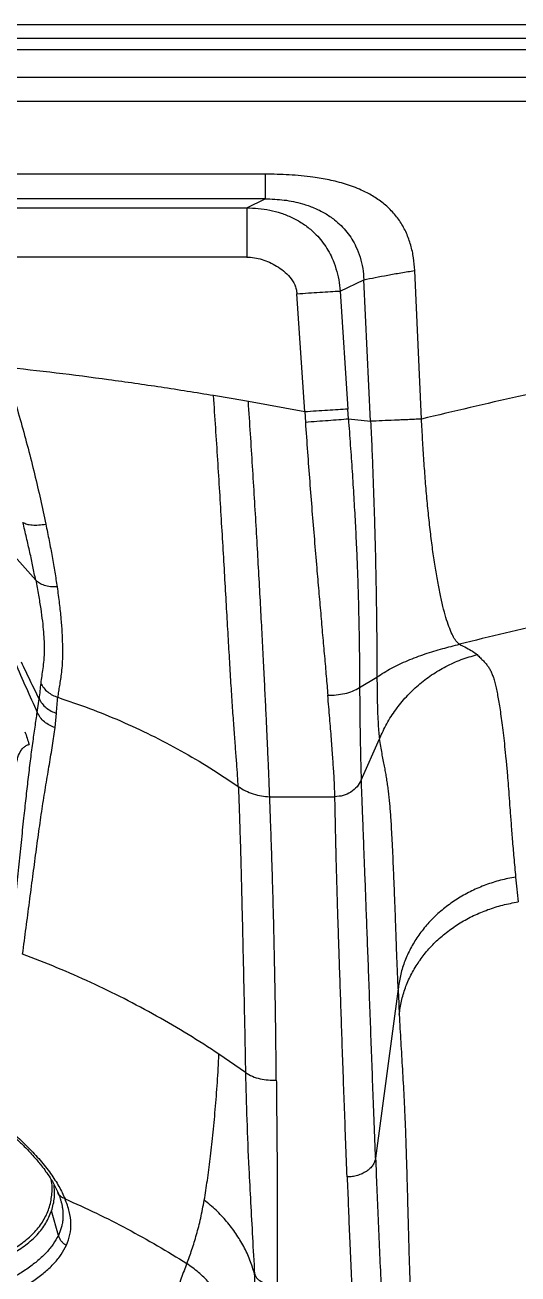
# Model space of a CAD drawing. Extents: x 939 to 1039, y 781 to 934.
# Drawn here: x 971.04 to 979.66, y 868.52 to 890.35 of the extents above; entities that cross this region are included whole.
import ezdxf

# ---------------------------------------------------------------- set-up
doc = ezdxf.new("R2010")
doc.units = 0
doc.header["$MEASUREMENT"] = 0
doc.layers.add('1', color=4, linetype='Continuous')

# ---------------------------------------------------------------- blocks, each defined once
blk = doc.blocks.new('Envoy')
at = {"layer": '1', "color": 4, "linetype": 'Continuous', "lineweight": 25}
blk.add_line((97.246, 91.174), (3, 91.174), dxfattribs=at)
at = {"layer": '1', "color": 3, "linetype": 'Continuous', "lineweight": 25}
for p, q in [((3.746, 90.942), (96.499, 90.942)), ((96.499, 90.738), (3.746, 90.738)), ((95.882, 90.259), (4.363, 90.259)), ((4.882, 89.842), (95.364, 89.842)), ((36.585, 88.567), (5.616, 88.567)), ((36.585, 88.137), (5.616, 88.137)), ((12.117, 87.979), (36.262, 87.979)), ((36.262, 87.979), (36.585, 88.137)), ((36.262, 87.119), (12.117, 87.119)), ((39.317, 84.287), (39.198, 86.884)), ((37.893, 86.525), (38.309, 86.723)), ((38.428, 84.249), (38.309, 86.723)), ((37.276, 84.413), (37.14, 86.478)), ((37.893, 86.525), (38.028, 84.461)), ((35.988, 84.646), (35.683, 84.697)), ((36.292, 84.593), (35.988, 84.646)), ((37.276, 84.413), (36.292, 84.593)), ((37.276, 84.413), (37.288, 84.235)), ((38.039, 84.293), (38.028, 84.461)), ((38.039, 84.293), (38.428, 84.249)), ((31.97, 82.153), (32.575, 81.474)), ((38.235, 79.595), (38.538, 79.778)), ((32.602, 79.162), (32.634, 79.401)), ((32.913, 78.896), (32.938, 79.146)), ((38.264, 77.98), (38.583, 78.701)), ((36.664, 77.688), (37.804, 77.688)), ((38.909, 74.328), (38.515, 71.372)), ((36.241, 72.868), (35.778, 73.188)), ((32.9, 70.864), (32.9, 70.901)), ((32.97, 70.756), (32.976, 70.741)), ((32.971, 70.023), (32.853, 70.453))]:
    blk.add_line(p, q, dxfattribs=at)
for points, knots in [([(39.198, 86.884), (39.193, 86.959), (39.182, 87.108), (39.134, 87.328), (39.058, 87.539), (38.95, 87.736), (38.812, 87.913), (38.648, 88.065), (38.464, 88.191), (38.244, 88.304), (37.989, 88.398), (37.706, 88.47), (37.377, 88.525), (37.004, 88.561), (36.725, 88.565), (36.585, 88.567)], [0, 0, 0, 0, 0.064251, 0.128432, 0.192293, 0.255976, 0.319643, 0.383404, 0.447041, 0.510436, 0.595055, 0.679177, 0.760754, 0.880267, 1, 1, 1, 1]), ([(36.585, 88.567), (36.585, 88.524), (36.585, 88.437), (36.585, 88.317), (36.585, 88.211), (36.585, 88.162), (36.585, 88.137)], [0, 0, 0, 0, 0.250001, 0.500002, 0.749998, 1, 1, 1, 1]), ([(36.262, 87.979), (36.33, 87.977), (36.466, 87.973), (36.667, 87.942), (36.864, 87.89), (37.054, 87.814), (37.233, 87.715), (37.383, 87.601), (37.504, 87.483), (37.601, 87.365), (37.685, 87.239), (37.762, 87.09), (37.826, 86.917), (37.874, 86.723), (37.887, 86.591), (37.893, 86.525)], [0, 0, 0, 0, 0.083421, 0.166901, 0.250683, 0.33481, 0.419485, 0.50421, 0.567331, 0.63004, 0.692539, 0.754809, 0.837083, 0.918626, 1, 1, 1, 1]), ([(36.262, 87.979), (36.262, 87.955), (36.262, 87.909), (36.262, 87.821), (36.262, 87.723), (36.262, 87.615), (36.262, 87.499), (36.262, 87.376), (36.262, 87.248), (36.262, 87.162), (36.262, 87.119)], [0, 0, 0, 0, 0.1250011, 0.2500006, 0.3750018, 0.4999991, 0.6249987, 0.7499995, 0.8749986, 1, 1, 1, 1]), ([(36.585, 88.137), (36.696, 88.133), (36.916, 88.125), (37.202, 88.065), (37.439, 87.983), (37.628, 87.89), (37.786, 87.782), (37.914, 87.67), (38.015, 87.557), (38.102, 87.433), (38.182, 87.287), (38.247, 87.116), (38.294, 86.921), (38.304, 86.789), (38.309, 86.723)], [0, 0, 0, 0, 0.133773, 0.263893, 0.349548, 0.434879, 0.518069, 0.579164, 0.639891, 0.700454, 0.760758, 0.840775, 0.920538, 1, 1, 1, 1]), ([(36.262, 87.119), (36.308, 87.117), (36.399, 87.112), (36.532, 87.078), (36.662, 87.029), (36.788, 86.963), (36.911, 86.878), (37.023, 86.77), (37.095, 86.658), (37.13, 86.558), (37.136, 86.504), (37.14, 86.478)], [0, 0, 0, 0, 0.115975, 0.231709, 0.348909, 0.470202, 0.596286, 0.728434, 0.863787, 0.931892, 1, 1, 1, 1]), ([(38.309, 86.723), (38.375, 86.736), (38.507, 86.762), (38.687, 86.796), (38.84, 86.823), (38.957, 86.844), (39.077, 86.864), (39.158, 86.877), (39.198, 86.884)], [0, 0, 0, 0, 0.250386, 0.504475, 0.630381, 0.754767, 0.877723, 1, 1, 1, 1]), ([(37.14, 86.478), (37.207, 86.482), (37.343, 86.491), (37.54, 86.503), (37.728, 86.515), (37.838, 86.522), (37.893, 86.525)], [0, 0, 0, 0, 0.250001, 0.5, 0.75, 1, 1, 1, 1]), ([(46.191, 85.554), (45.611, 85.478), (44.453, 85.327), (42.727, 85.031), (41.013, 84.692), (39.882, 84.422), (39.317, 84.287)], [0, 0, 0, 0, 0.250817, 0.501166, 0.750934, 1, 1, 1, 1]), ([(35.683, 84.697), (35.377, 84.747), (34.767, 84.845), (33.85, 84.976), (32.935, 85.094), (32.325, 85.161), (32.021, 85.194)], [0, 0, 0, 0, 0.251589, 0.502054, 0.751491, 1, 1, 1, 1]), ([(32.048, 85.116), (32.095, 84.968), (32.19, 84.672), (32.321, 84.225), (32.443, 83.775), (32.556, 83.327), (32.661, 82.883), (32.722, 82.596), (32.752, 82.452)], [0, 0, 0, 0, 0.164453, 0.329532, 0.496322, 0.66423, 0.83208, 1, 1, 1, 1]), ([(36.116, 77.865), (36.112, 77.925), (36.105, 78.045), (36.088, 78.274), (36.067, 78.54), (36.044, 78.845), (36.02, 79.189), (35.994, 79.571), (35.969, 79.988), (35.943, 80.437), (35.915, 80.914), (35.887, 81.414), (35.856, 81.934), (35.825, 82.469), (35.792, 83.017), (35.757, 83.572), (35.721, 84.133), (35.696, 84.509), (35.683, 84.697)], [0, 0, 0, 0, 0.062732, 0.12511, 0.18751, 0.249926, 0.31235, 0.374835, 0.437265, 0.499672, 0.562166, 0.624669, 0.687187, 0.749731, 0.812293, 0.874857, 0.937425, 1, 1, 1, 1]), ([(36.664, 77.688), (36.662, 77.749), (36.657, 77.87), (36.648, 78.105), (36.636, 78.379), (36.622, 78.695), (36.606, 79.05), (36.587, 79.441), (36.566, 79.864), (36.543, 80.318), (36.518, 80.797), (36.491, 81.299), (36.462, 81.821), (36.431, 82.357), (36.399, 82.906), (36.365, 83.464), (36.329, 84.027), (36.304, 84.405), (36.292, 84.593)], [0, 0, 0, 0, 0.0627294, 0.1251045, 0.1875018, 0.2499174, 0.3123419, 0.3748285, 0.4372612, 0.4996703, 0.5621657, 0.6246703, 0.6871892, 0.7497327, 0.8122949, 0.8748584, 0.9374254, 1, 1, 1, 1]), ([(38.028, 84.461), (37.973, 84.457), (37.864, 84.45), (37.677, 84.439), (37.479, 84.426), (37.344, 84.418), (37.276, 84.413)], [0, 0, 0, 0, 0.249972, 0.499963, 0.749966, 1, 1, 1, 1]), ([(37.288, 84.235), (37.355, 84.24), (37.491, 84.25), (37.688, 84.265), (37.875, 84.279), (37.985, 84.288), (38.039, 84.293)], [0, 0, 0, 0, 0.250009, 0.500038, 0.750053, 1, 1, 1, 1]), ([(38.039, 84.293), (38.051, 84.139), (38.073, 83.831), (38.105, 83.372), (38.133, 82.918), (38.159, 82.474), (38.18, 82.043), (38.197, 81.631), (38.21, 81.24), (38.219, 80.87), (38.226, 80.521), (38.231, 80.191), (38.234, 79.88), (38.235, 79.69), (38.235, 79.595)], [0, 0, 0, 0, 0.08477, 0.169594, 0.25449, 0.339447, 0.42432, 0.508572, 0.591901, 0.674402, 0.75652, 0.838271, 0.919381, 1, 1, 1, 1]), ([(39.317, 84.287), (39.276, 84.285), (39.194, 84.282), (39.074, 84.276), (38.957, 84.271), (38.805, 84.265), (38.625, 84.257), (38.493, 84.252), (38.428, 84.249)], [0, 0, 0, 0, 0.122232, 0.244723, 0.368639, 0.494294, 0.74872, 1, 1, 1, 1]), ([(39.982, 80.353), (39.965, 80.365), (39.93, 80.39), (39.877, 80.472), (39.823, 80.586), (39.769, 80.732), (39.716, 80.91), (39.665, 81.117), (39.617, 81.351), (39.57, 81.611), (39.527, 81.894), (39.486, 82.197), (39.449, 82.518), (39.415, 82.854), (39.385, 83.202), (39.359, 83.559), (39.336, 83.921), (39.323, 84.165), (39.317, 84.287)], [0, 0, 0, 0, 0.063885, 0.127431, 0.190545, 0.253358, 0.316052, 0.378526, 0.440863, 0.503115, 0.565257, 0.627373, 0.689486, 0.751597, 0.813705, 0.875808, 0.937906, 1, 1, 1, 1]), ([(37.288, 84.235), (37.3, 84.06), (37.324, 83.712), (37.363, 83.194), (37.403, 82.683), (37.444, 82.179), (37.484, 81.712), (37.521, 81.282), (37.555, 80.89), (37.588, 80.508), (37.621, 80.141), (37.652, 79.788), (37.67, 79.569), (37.68, 79.46)], [0, 0, 0, 0, 0.098986, 0.197411, 0.295783, 0.394758, 0.494384, 0.577709, 0.661387, 0.745712, 0.830455, 0.915176, 1, 1, 1, 1]), ([(38.428, 84.249), (38.435, 84.096), (38.449, 83.788), (38.467, 83.331), (38.483, 82.883), (38.497, 82.448), (38.508, 82.029), (38.517, 81.63), (38.524, 81.253), (38.529, 80.901), (38.533, 80.574), (38.536, 80.276), (38.538, 80.003), (38.538, 79.853), (38.538, 79.778)], [0, 0, 0, 0, 0.08279, 0.16559, 0.248396, 0.331204, 0.414019, 0.496867, 0.579894, 0.663085, 0.746636, 0.830447, 0.914888, 1, 1, 1, 1]), ([(32.351, 82.482), (32.372, 82.471), (32.413, 82.449), (32.511, 82.434), (32.625, 82.433), (32.71, 82.446), (32.752, 82.452)], [0, 0, 0, 0, 0.250001, 0.5, 0.75, 1, 1, 1, 1]), ([(32.575, 81.474), (32.559, 81.552), (32.528, 81.709), (32.474, 81.958), (32.416, 82.215), (32.373, 82.393), (32.351, 82.482)], [0, 0, 0, 0, 0.247091, 0.496022, 0.747203, 1, 1, 1, 1]), ([(32.752, 82.452), (32.772, 82.355), (32.811, 82.162), (32.863, 81.883), (32.91, 81.611), (32.936, 81.439), (32.949, 81.354)], [0, 0, 0, 0, 0.251132, 0.501759, 0.751289, 1, 1, 1, 1]), ([(32.949, 81.354), (32.909, 81.354), (32.83, 81.354), (32.725, 81.378), (32.635, 81.417), (32.595, 81.455), (32.575, 81.474)], [0, 0, 0, 0, 0.249998, 0.5, 0.750001, 1, 1, 1, 1]), ([(32.575, 81.474), (32.592, 81.385), (32.625, 81.21), (32.664, 80.97), (32.693, 80.754), (32.712, 80.563), (32.722, 80.396), (32.725, 80.228), (32.717, 80.071), (32.7, 79.926), (32.679, 79.798), (32.668, 79.713), (32.663, 79.671)], [0, 0, 0, 0, 0.085542, 0.169503, 0.25202, 0.333897, 0.415579, 0.497524, 0.621571, 0.746888, 0.87292, 1, 1, 1, 1]), ([(32.949, 81.354), (32.963, 81.256), (32.99, 81.061), (33.017, 80.796), (33.035, 80.557), (33.043, 80.348), (33.044, 80.168), (33.038, 80.005), (33.026, 79.862), (33.009, 79.738), (32.99, 79.629), (32.973, 79.529), (32.965, 79.459), (32.961, 79.425)], [0, 0, 0, 0, 0.088529, 0.175891, 0.26208, 0.347461, 0.432011, 0.515752, 0.615205, 0.71333, 0.809973, 0.905314, 1, 1, 1, 1]), ([(44.801, 81.347), (44.26, 81.256), (43.18, 81.074), (41.573, 80.743), (40.512, 80.483), (39.982, 80.353)], [0, 0, 0, 0, 0.334179, 0.667573, 1, 1, 1, 1]), ([(38.538, 79.778), (38.621, 79.832), (38.792, 79.943), (39.078, 80.073), (39.378, 80.185), (39.681, 80.278), (39.883, 80.328), (39.982, 80.353)], [0, 0, 0, 0, 0.192343, 0.39491, 0.601862, 0.806143, 1, 1, 1, 1]), ([(39.982, 80.353), (40.022, 80.332), (40.101, 80.289), (40.213, 80.231), (40.264, 80.191), (40.289, 80.171)], [0, 0, 0, 0, 0.342036, 0.674831, 1, 1, 1, 1]), ([(38.583, 78.701), (38.623, 78.79), (38.704, 78.967), (38.863, 79.212), (39.048, 79.439), (39.258, 79.642), (39.491, 79.82), (39.742, 79.969), (40.008, 80.09), (40.195, 80.144), (40.289, 80.171)], [0, 0, 0, 0, 0.125, 0.25, 0.375, 0.5, 0.625, 0.75, 0.875, 1, 1, 1, 1]), ([(40.289, 80.171), (40.308, 80.151), (40.346, 80.113), (40.399, 80.061), (40.445, 80.01), (40.485, 79.958), (40.518, 79.903), (40.547, 79.842), (40.573, 79.771), (40.597, 79.688), (40.62, 79.593), (40.642, 79.487), (40.663, 79.37), (40.684, 79.241), (40.705, 79.097), (40.727, 78.936), (40.749, 78.759), (40.77, 78.565), (40.792, 78.348), (40.812, 78.133), (40.829, 77.922), (40.845, 77.717), (40.861, 77.486), (40.881, 77.227), (40.903, 76.938), (40.93, 76.621), (40.95, 76.398), (40.961, 76.284)], [0, 0, 0, 0, 0.053949, 0.105378, 0.153884, 0.19936, 0.241845, 0.28155, 0.318791, 0.35737, 0.393997, 0.429258, 0.463721, 0.497906, 0.534362, 0.571526, 0.609775, 0.649381, 0.690645, 0.734026, 0.764821, 0.797421, 0.832352, 0.870016, 0.910629, 0.954062, 1, 1, 1, 1]), ([(32.216, 80.033), (32.279, 79.887), (32.405, 79.596), (32.537, 79.307), (32.602, 79.162)], [0, 0, 0, 0, 0.5000275, 1, 1, 1, 1]), ([(32.634, 79.401), (32.581, 79.507), (32.477, 79.72), (32.375, 79.934), (32.325, 80.041)], [0, 0, 0, 0, 0.500008, 1, 1, 1, 1]), ([(32.663, 79.671), (32.658, 79.627), (32.649, 79.541), (32.639, 79.447), (32.634, 79.401)], [0, 0, 0, 0, 0.503598, 1, 1, 1, 1]), ([(32.663, 79.671), (32.679, 79.643), (32.713, 79.586), (32.784, 79.517), (32.866, 79.46), (32.929, 79.436), (32.961, 79.425)], [0, 0, 0, 0, 0.249999, 0.5, 0.75, 1, 1, 1, 1]), ([(38.538, 79.778), (38.539, 79.703), (38.54, 79.551), (38.544, 79.333), (38.55, 79.13), (38.559, 78.952), (38.569, 78.803), (38.578, 78.735), (38.583, 78.701)], [0, 0, 0, 0, 0.1629857, 0.3288193, 0.4961248, 0.6641625, 0.8321167, 1, 1, 1, 1]), ([(37.68, 79.46), (37.729, 79.461), (37.829, 79.464), (37.975, 79.489), (38.115, 79.529), (38.195, 79.573), (38.235, 79.595)], [0, 0, 0, 0, 0.249815, 0.502583, 0.75318, 1, 1, 1, 1]), ([(37.804, 77.688), (37.802, 77.748), (37.798, 77.867), (37.785, 78.1), (37.767, 78.375), (37.743, 78.695), (37.714, 79.054), (37.691, 79.324), (37.68, 79.46)], [0, 0, 0, 0, 0.163223, 0.327993, 0.494141, 0.661568, 0.830213, 1, 1, 1, 1]), ([(38.235, 79.595), (38.236, 79.484), (38.237, 79.26), (38.241, 78.942), (38.246, 78.644), (38.251, 78.379), (38.257, 78.151), (38.262, 78.037), (38.264, 77.98)], [0, 0, 0, 0, 0.1605301, 0.3251984, 0.4938639, 0.6632661, 0.8317228, 1, 1, 1, 1]), ([(32.634, 79.401), (32.65, 79.372), (32.683, 79.313), (32.756, 79.241), (32.841, 79.181), (32.906, 79.158), (32.938, 79.146)], [0, 0, 0, 0, 0.249999, 0.499999, 0.750001, 1, 1, 1, 1]), ([(32.938, 79.146), (32.942, 79.195), (32.95, 79.293), (32.957, 79.381), (32.961, 79.425)], [0, 0, 0, 0, 0.497681, 1, 1, 1, 1]), ([(32.961, 79.425), (33.146, 79.362), (33.516, 79.237), (34.06, 79.015), (34.593, 78.769), (35.113, 78.495), (35.624, 78.196), (35.951, 77.976), (36.116, 77.865)], [0, 0, 0, 0, 0.166428, 0.331911, 0.498029, 0.664965, 0.831329, 1, 1, 1, 1]), ([(32.138, 75.081), (32.154, 75.237), (32.187, 75.544), (32.235, 76.002), (32.281, 76.449), (32.325, 76.888), (32.367, 77.291), (32.407, 77.658), (32.445, 77.993), (32.484, 78.317), (32.524, 78.625), (32.565, 78.913), (32.59, 79.078), (32.602, 79.162)], [0, 0, 0, 0, 0.106018, 0.209604, 0.313203, 0.41267, 0.510839, 0.591256, 0.670997, 0.751455, 0.832555, 0.915386, 1, 1, 1, 1]), ([(32.913, 78.896), (32.88, 78.909), (32.813, 78.933), (32.725, 78.995), (32.651, 79.071), (32.619, 79.132), (32.602, 79.162)], [0, 0, 0, 0, 0.25, 0.500001, 0.750001, 1, 1, 1, 1]), ([(32.347, 74.937), (32.367, 75.091), (32.407, 75.395), (32.466, 75.846), (32.524, 76.286), (32.581, 76.716), (32.637, 77.13), (32.694, 77.526), (32.755, 77.902), (32.815, 78.257), (32.871, 78.593), (32.899, 78.794), (32.913, 78.896)], [0, 0, 0, 0, 0.106423, 0.210443, 0.314442, 0.414177, 0.51241, 0.60859, 0.703791, 0.800634, 0.898699, 1, 1, 1, 1]), ([(32.388, 78.823), (32.4, 78.786), (32.424, 78.711), (32.448, 78.638), (32.46, 78.601)], [0, 0, 0, 0, 0.504215, 1, 1, 1, 1]), ([(32.233, 78.23), (32.242, 78.283), (32.261, 78.39), (32.31, 78.488), (32.36, 78.548), (32.407, 78.585), (32.442, 78.596), (32.46, 78.601)], [0, 0, 0, 0, 0.249421, 0.505365, 0.664269, 0.828743, 1, 1, 1, 1]), ([(38.909, 74.328), (38.905, 74.424), (38.898, 74.613), (38.887, 74.881), (38.878, 75.127), (38.87, 75.35), (38.863, 75.549), (38.856, 75.738), (38.849, 75.918), (38.842, 76.091), (38.836, 76.25), (38.828, 76.437), (38.819, 76.645), (38.808, 76.868), (38.798, 77.071), (38.788, 77.241), (38.778, 77.382), (38.769, 77.501), (38.759, 77.613), (38.748, 77.721), (38.735, 77.826), (38.721, 77.928), (38.705, 78.028), (38.688, 78.126), (38.669, 78.226), (38.648, 78.333), (38.626, 78.448), (38.604, 78.572), (38.59, 78.657), (38.583, 78.701)], [0, 0, 0, 0, 0.040049, 0.077852, 0.113186, 0.145852, 0.175976, 0.203897, 0.234609, 0.263717, 0.291816, 0.319105, 0.36613, 0.411224, 0.454598, 0.496599, 0.526633, 0.556598, 0.586949, 0.618245, 0.65111, 0.686195, 0.724136, 0.761925, 0.802984, 0.847449, 0.895246, 0.946233, 1, 1, 1, 1]), ([(38.264, 77.98), (38.242, 77.94), (38.196, 77.857), (38.084, 77.763), (37.949, 77.7), (37.852, 77.692), (37.804, 77.688)], [0, 0, 0, 0, 0.2457126, 0.4990834, 0.7539887, 1, 1, 1, 1]), ([(38.515, 71.372), (38.507, 71.577), (38.491, 71.988), (38.468, 72.576), (38.447, 73.154), (38.426, 73.729), (38.405, 74.292), (38.385, 74.834), (38.366, 75.348), (38.348, 75.829), (38.331, 76.274), (38.315, 76.683), (38.301, 77.057), (38.288, 77.398), (38.276, 77.71), (38.268, 77.89), (38.264, 77.98)], [0, 0, 0, 0, 0.069918, 0.140058, 0.210052, 0.280397, 0.351156, 0.422317, 0.493823, 0.56555, 0.63743, 0.709425, 0.781644, 0.854054, 0.926792, 1, 1, 1, 1]), ([(36.116, 77.865), (36.157, 77.84), (36.239, 77.788), (36.377, 77.734), (36.519, 77.696), (36.616, 77.691), (36.664, 77.688)], [0, 0, 0, 0, 0.246507, 0.500515, 0.754094, 1, 1, 1, 1]), ([(36.116, 77.865), (36.12, 77.762), (36.128, 77.556), (36.14, 77.194), (36.153, 76.793), (36.165, 76.35), (36.177, 75.865), (36.189, 75.336), (36.202, 74.765), (36.215, 74.157), (36.229, 73.522), (36.237, 73.086), (36.241, 72.868)], [0, 0, 0, 0, 0.099626, 0.199786, 0.299969, 0.400113, 0.50011, 0.599998, 0.699954, 0.80005, 0.900028, 1, 1, 1, 1]), ([(36.78, 72.733), (36.777, 72.95), (36.773, 73.385), (36.764, 74.018), (36.754, 74.622), (36.742, 75.187), (36.729, 75.71), (36.715, 76.189), (36.702, 76.625), (36.689, 77.021), (36.676, 77.38), (36.668, 77.586), (36.664, 77.688)], [0, 0, 0, 0, 0.100007, 0.20001, 0.30001, 0.400007, 0.500004, 0.600002, 0.7, 0.8, 0.9, 1, 1, 1, 1]), ([(38.017, 71.043), (38.009, 71.244), (37.993, 71.649), (37.972, 72.23), (37.951, 72.81), (37.93, 73.387), (37.911, 73.954), (37.893, 74.499), (37.877, 74.959), (37.865, 75.337), (37.855, 75.64), (37.846, 75.925), (37.838, 76.196), (37.831, 76.449), (37.826, 76.634), (37.823, 76.759), (37.822, 76.835), (37.82, 76.912), (37.818, 76.991), (37.816, 77.071), (37.815, 77.14), (37.814, 77.202), (37.812, 77.255), (37.811, 77.315), (37.81, 77.38), (37.809, 77.446), (37.807, 77.507), (37.806, 77.56), (37.805, 77.608), (37.804, 77.65), (37.804, 77.676), (37.804, 77.688)], [0, 0, 0, 0, 0.069354, 0.139525, 0.209103, 0.281881, 0.352163, 0.423685, 0.496447, 0.543541, 0.590247, 0.636186, 0.682009, 0.729071, 0.77286, 0.78746, 0.802672, 0.818497, 0.834935, 0.851985, 0.869648, 0.88016, 0.892931, 0.905864, 0.921349, 0.93875, 0.953327, 0.966741, 0.978991, 0.990077, 1, 1, 1, 1]), ([(40.961, 76.284), (40.872, 76.267), (40.695, 76.233), (40.439, 76.15), (40.193, 76.046), (39.963, 75.919), (39.749, 75.771), (39.554, 75.605), (39.381, 75.421), (39.232, 75.222), (39.108, 75.011), (39.012, 74.79), (38.942, 74.561), (38.92, 74.405), (38.909, 74.328)], [0, 0, 0, 0, 0.083336, 0.166671, 0.250004, 0.333335, 0.416668, 0.5, 0.583333, 0.666665, 0.749997, 0.83333, 0.916665, 1, 1, 1, 1]), ([(40.961, 76.284), (40.967, 76.213), (40.981, 76.069), (40.996, 75.924), (41.003, 75.851)], [0, 0, 0, 0, 0.495875, 1, 1, 1, 1]), ([(38.928, 73.881), (38.939, 73.96), (38.96, 74.117), (39.03, 74.348), (39.127, 74.571), (39.251, 74.784), (39.402, 74.985), (39.577, 75.17), (39.774, 75.338), (39.991, 75.486), (40.226, 75.614), (40.474, 75.718), (40.734, 75.8), (40.914, 75.834), (41.003, 75.851)], [0, 0, 0, 0, 0.083336, 0.166671, 0.250003, 0.333335, 0.416667, 0.5, 0.583333, 0.666665, 0.749996, 0.833329, 0.916664, 1, 1, 1, 1]), ([(35.778, 73.188), (35.6, 73.304), (35.243, 73.536), (34.689, 73.859), (34.121, 74.163), (33.541, 74.444), (32.95, 74.705), (32.548, 74.86), (32.347, 74.937)], [0, 0, 0, 0, 0.166443, 0.333464, 0.500641, 0.667569, 0.834027, 1, 1, 1, 1]), ([(38.909, 74.328), (38.912, 74.255), (38.918, 74.107), (38.925, 73.957), (38.928, 73.881)], [0, 0, 0, 0, 0.491882, 1, 1, 1, 1]), ([(38.928, 73.881), (38.932, 73.801), (38.94, 73.643), (38.954, 73.406), (38.968, 73.169), (38.982, 72.932), (38.996, 72.693), (39.009, 72.452), (39.021, 72.205), (39.032, 71.945), (39.042, 71.665), (39.052, 71.357), (39.062, 71.015), (39.072, 70.638), (39.083, 70.23), (39.094, 69.798), (39.108, 69.346), (39.119, 69.038), (39.124, 68.881)], [0, 0, 0, 0, 0.075973, 0.148064, 0.215859, 0.278737, 0.33646, 0.389493, 0.439086, 0.487271, 0.536444, 0.588782, 0.645753, 0.708223, 0.775701, 0.846962, 0.921612, 1, 1, 1, 1]), ([(35.521, 70.639), (35.539, 70.752), (35.576, 70.98), (35.625, 71.356), (35.671, 71.767), (35.714, 72.218), (35.752, 72.694), (35.769, 73.023), (35.778, 73.188)], [0, 0, 0, 0, 0.16115, 0.325884, 0.492438, 0.660914, 0.829974, 1, 1, 1, 1]), ([(36.241, 72.868), (36.28, 72.844), (36.36, 72.796), (36.495, 72.758), (36.635, 72.735), (36.732, 72.734), (36.78, 72.733)], [0, 0, 0, 0, 0.246247, 0.49871, 0.75225, 1, 1, 1, 1]), ([(36.241, 72.868), (36.248, 72.593), (36.261, 72.043), (36.294, 71.287), (36.33, 70.601), (36.363, 69.991), (36.387, 69.562), (36.4, 69.347)], [0, 0, 0, 0, 0.2496, 0.499651, 0.666501, 0.833268, 1, 1, 1, 1]), ([(36.78, 72.733), (36.78, 72.686), (36.781, 72.591), (36.782, 72.445), (36.784, 72.291), (36.786, 72.129), (36.787, 71.967), (36.789, 71.793), (36.791, 71.606), (36.792, 71.453), (36.793, 71.349), (36.793, 71.299), (36.794, 71.248), (36.794, 71.197), (36.794, 71.144), (36.795, 71.091), (36.795, 71.023), (36.796, 70.935), (36.796, 70.821), (36.797, 70.688), (36.797, 70.536), (36.797, 70.365), (36.797, 70.181), (36.797, 70.005), (36.797, 69.85), (36.797, 69.715), (36.796, 69.579), (36.796, 69.437), (36.795, 69.296), (36.795, 69.205), (36.794, 69.162)], [0, 0, 0, 0, 0.042344, 0.086839, 0.133485, 0.182283, 0.23323, 0.278888, 0.336785, 0.398149, 0.412401, 0.426828, 0.44143, 0.456206, 0.471157, 0.486283, 0.501584, 0.52871, 0.56071, 0.597583, 0.639329, 0.685949, 0.737441, 0.787386, 0.826257, 0.859069, 0.892646, 0.931868, 0.967653, 1, 1, 1, 1]), ([(31.881, 72.005), (31.947, 71.953), (32.073, 71.855), (32.237, 71.712), (32.371, 71.584), (32.478, 71.473), (32.558, 71.383), (32.623, 71.306), (32.685, 71.229), (32.756, 71.134), (32.832, 71.021), (32.91, 70.889), (32.95, 70.8), (32.972, 70.752)], [0, 0, 0, 0, 0.1270911, 0.2405058, 0.3401232, 0.4258657, 0.497701, 0.5473374, 0.6047244, 0.6788271, 0.7695329, 0.8766708, 1, 1, 1, 1]), ([(31.932, 72.006), (32.023, 71.935), (32.204, 71.792), (32.445, 71.565), (32.659, 71.334), (32.84, 71.103), (32.988, 70.876), (33.055, 70.733), (33.088, 70.662)], [0, 0, 0, 0, 0.1654, 0.331615, 0.498458, 0.665675, 0.832967, 1, 1, 1, 1]), ([(38.515, 71.372), (38.51, 71.351), (38.501, 71.307), (38.466, 71.246), (38.418, 71.189), (38.355, 71.14), (38.281, 71.099), (38.198, 71.068), (38.109, 71.048), (38.048, 71.045), (38.017, 71.043)], [0, 0, 0, 0, 0.125007, 0.250008, 0.375002, 0.5, 0.624999, 0.749993, 0.874993, 1, 1, 1, 1]), ([(38.515, 71.372), (38.521, 71.199), (38.535, 70.854), (38.557, 70.315), (38.581, 69.763), (38.605, 69.237), (38.629, 68.743), (38.653, 68.294), (38.677, 67.847), (38.704, 67.401), (38.723, 67.095), (38.732, 66.942)], [0, 0, 0, 0, 0.134682, 0.267901, 0.400055, 0.530963, 0.632073, 0.730049, 0.822151, 0.911312, 1, 1, 1, 1]), ([(30.663, 69.436), (30.718, 69.436), (30.902, 69.435), (31.197, 69.466), (31.54, 69.53), (31.853, 69.627), (32.131, 69.752), (32.371, 69.904), (32.567, 70.08), (32.716, 70.277), (32.817, 70.492), (32.862, 70.722), (32.87, 70.891), (32.849, 70.982), (32.847, 70.992)], [0, 0, 0, 0, 0.041227, 0.135967, 0.230706, 0.325446, 0.420185, 0.514925, 0.609665, 0.704404, 0.799144, 0.893884, 0.988623, 1, 1, 1, 1]), ([(38.017, 71.043), (38.024, 70.876), (38.037, 70.55), (38.057, 70.043), (38.08, 69.522), (38.1, 69.101), (38.116, 68.789), (38.126, 68.597), (38.136, 68.395), (38.148, 68.182), (38.16, 67.969), (38.173, 67.754), (38.186, 67.553), (38.199, 67.351), (38.212, 67.157), (38.225, 66.966), (38.234, 66.842), (38.238, 66.786)], [0, 0, 0, 0, 0.133753, 0.262071, 0.390367, 0.522771, 0.565595, 0.61012, 0.656346, 0.704275, 0.753908, 0.797604, 0.845171, 0.882844, 0.925437, 0.966159, 1, 1, 1, 1]), ([(32.853, 70.453), (32.874, 70.53), (32.912, 70.662), (32.904, 70.804), (32.9, 70.864)], [0, 0, 0, 0, 0.577047, 1, 1, 1, 1]), ([(33.088, 70.662), (33.073, 70.667), (33.043, 70.678), (33.006, 70.704), (32.978, 70.737), (32.967, 70.763), (32.962, 70.777)], [0, 0, 0, 0, 0.250003, 0.499997, 0.749996, 1, 1, 1, 1]), ([(32.971, 70.753), (32.977, 70.737), (32.99, 70.706), (32.999, 70.677), (33.004, 70.663)], [0, 0, 0, 0, 0.4989718, 1, 1, 1, 1]), ([(33.007, 70.653), (33.012, 70.635), (33.023, 70.598), (33.036, 70.542), (33.045, 70.486), (33.051, 70.431), (33.053, 70.371), (33.05, 70.3), (33.04, 70.227), (33.022, 70.153), (33, 70.087), (32.98, 70.043), (32.971, 70.023)], [0, 0, 0, 0, 0.076569, 0.161319, 0.246152, 0.32755, 0.415422, 0.526513, 0.665439, 0.774182, 0.894187, 1, 1, 1, 1]), ([(33.004, 70.663), (33.004, 70.662), (33.005, 70.659), (33.006, 70.655), (33.007, 70.653)], [0, 0, 0, 0, 0.2666696, 1, 1, 1, 1]), ([(33.088, 70.662), (33.272, 70.579), (33.639, 70.413), (34.177, 70.138), (34.705, 69.846), (35.046, 69.636), (35.216, 69.531)], [0, 0, 0, 0, 0.249073, 0.499062, 0.749583, 1, 1, 1, 1]), ([(33.112, 69.852), (33.135, 69.913), (33.182, 70.035), (33.196, 70.23), (33.172, 70.436), (33.116, 70.586), (33.088, 70.662)], [0, 0, 0, 0, 0.2460213, 0.4953364, 0.7470676, 1, 1, 1, 1]), ([(35.216, 69.531), (35.246, 69.611), (35.307, 69.77), (35.387, 70.034), (35.461, 70.319), (35.501, 70.532), (35.521, 70.639)], [0, 0, 0, 0, 0.247863, 0.497275, 0.748059, 1, 1, 1, 1]), ([(36.4, 69.347), (36.375, 69.429), (36.325, 69.593), (36.214, 69.83), (36.078, 70.056), (35.916, 70.268), (35.731, 70.465), (35.591, 70.581), (35.521, 70.639)], [0, 0, 0, 0, 0.166666, 0.333333, 0.499999, 0.666666, 0.833332, 1, 1, 1, 1]), ([(32.971, 70.023), (32.943, 69.972), (32.888, 69.871), (32.767, 69.724), (32.645, 69.607), (32.534, 69.517), (32.445, 69.45), (32.35, 69.386), (32.25, 69.325), (32.144, 69.265), (32.042, 69.213), (31.947, 69.169), (31.86, 69.131), (31.765, 69.093), (31.667, 69.057), (31.567, 69.024), (31.472, 68.995), (31.368, 68.966), (31.252, 68.938), (31.129, 68.912), (31.002, 68.89), (30.881, 68.873), (30.75, 68.858), (30.618, 68.848), (30.486, 68.842), (30.32, 68.839), (30.117, 68.845), (29.876, 68.864), (29.633, 68.898), (29.426, 68.937), (29.254, 68.977), (29.117, 69.013), (28.98, 69.054), (28.846, 69.098), (28.713, 69.145), (28.578, 69.198), (28.443, 69.255), (28.303, 69.319), (28.156, 69.392), (28.011, 69.471), (27.858, 69.561), (27.724, 69.646), (27.579, 69.746), (27.444, 69.847), (27.305, 69.962), (27.178, 70.078), (27.058, 70.197), (26.985, 70.281), (26.948, 70.323)], [0, 0, 0, 0, 0.043421, 0.086078, 0.128293, 0.148785, 0.16961, 0.190778, 0.21052, 0.231067, 0.252427, 0.266393, 0.281231, 0.296943, 0.313535, 0.327874, 0.343949, 0.356773, 0.374294, 0.394273, 0.409275, 0.426823, 0.444101, 0.462045, 0.479205, 0.495577, 0.52648, 0.556828, 0.5874, 0.618565, 0.635629, 0.653257, 0.671446, 0.688947, 0.706111, 0.724303, 0.743522, 0.762013, 0.783132, 0.806873, 0.826316, 0.853461, 0.870746, 0.898433, 0.923534, 0.947928, 0.973799, 1, 1, 1, 1]), ([(29.25, 69.565), (29.383, 69.531), (29.648, 69.464), (30.053, 69.401), (30.453, 69.369), (30.842, 69.371), (31.214, 69.405), (31.563, 69.472), (31.881, 69.57), (32.165, 69.697), (32.409, 69.851), (32.607, 70.031), (32.762, 70.231), (32.823, 70.379), (32.853, 70.453)], [0, 0, 0, 0, 0.083333, 0.166667, 0.25, 0.333333, 0.416667, 0.5, 0.583333, 0.666667, 0.75, 0.833333, 0.916667, 1, 1, 1, 1]), ([(26.771, 70.184), (26.837, 70.111), (26.967, 69.966), (27.2, 69.759), (27.456, 69.563), (27.734, 69.382), (28.032, 69.215), (28.345, 69.067), (28.67, 68.937), (29.005, 68.829), (29.346, 68.743), (29.689, 68.681), (30.032, 68.643), (30.369, 68.63), (30.698, 68.64), (31.016, 68.674), (31.321, 68.728), (31.61, 68.802), (31.882, 68.893), (32.134, 68.999), (32.364, 69.119), (32.57, 69.249), (32.751, 69.389), (32.904, 69.536), (33.029, 69.69), (33.084, 69.798), (33.112, 69.852)], [0, 0, 0, 0, 0.043425, 0.086605, 0.129544, 0.172259, 0.214759, 0.257038, 0.299085, 0.340899, 0.382496, 0.423931, 0.465199, 0.506214, 0.546967, 0.587521, 0.627993, 0.668502, 0.709058, 0.749698, 0.79048, 0.831496, 0.872861, 0.91468, 0.957042, 1, 1, 1, 1]), ([(32.971, 70.023), (32.976, 70.005), (32.987, 69.971), (33.019, 69.923), (33.061, 69.881), (33.095, 69.862), (33.112, 69.852)], [0, 0, 0, 0, 0.250002, 0.5000014, 0.7500011, 1, 1, 1, 1]), ([(35.216, 69.531), (35.2, 69.489), (35.166, 69.405), (35.116, 69.273), (35.065, 69.127), (35.016, 68.96), (34.97, 68.766), (34.927, 68.541), (34.892, 68.293), (34.863, 68.027), (34.84, 67.747), (34.823, 67.445), (34.811, 67.122), (34.804, 66.781), (34.801, 66.427), (34.801, 66.063), (34.803, 65.654), (34.805, 65.201), (34.802, 64.704), (34.794, 64.208), (34.781, 63.716), (34.764, 63.233), (34.739, 62.732), (34.708, 62.217), (34.671, 61.692), (34.635, 61.19), (34.603, 60.709), (34.587, 60.397), (34.579, 60.243)], [0, 0, 0, 0, 0.034062, 0.069081, 0.105004, 0.141709, 0.179028, 0.216763, 0.254716, 0.28799, 0.321257, 0.354485, 0.387664, 0.420777, 0.453766, 0.48652, 0.518919, 0.561401, 0.603443, 0.64553, 0.687223, 0.728329, 0.768959, 0.816984, 0.864149, 0.910432, 0.955737, 1, 1, 1, 1]), ([(36.21, 67.874), (36.2, 67.955), (36.18, 68.116), (36.115, 68.353), (36.025, 68.583), (35.909, 68.804), (35.769, 69.011), (35.605, 69.203), (35.422, 69.38), (35.285, 69.48), (35.216, 69.531)], [0, 0, 0, 0, 0.1250002, 0.2499997, 0.3749995, 0.4999997, 0.6249996, 0.7499997, 0.8749995, 1, 1, 1, 1]), ([(36.4, 69.347), (36.414, 69.318), (36.442, 69.263), (36.532, 69.2), (36.654, 69.163), (36.746, 69.163), (36.794, 69.162)], [0, 0, 0, 0, 0.264375, 0.501069, 0.736801, 1, 1, 1, 1]), ([(36.415, 68.756), (36.415, 68.857), (36.415, 69.06), (36.405, 69.251), (36.4, 69.347)], [0, 0, 0, 0, 0.500035, 1, 1, 1, 1])]:
    blk.add_open_spline(points, degree=3, knots=knots, dxfattribs=at)

msp = doc.modelspace()

# ---------------------------------------------------------------- block references
at = {"layer": '1'}
msp.add_blockref('Envoy', (938.654, 799.174), dxfattribs=at)

doc.saveas('drawing.dxf')
